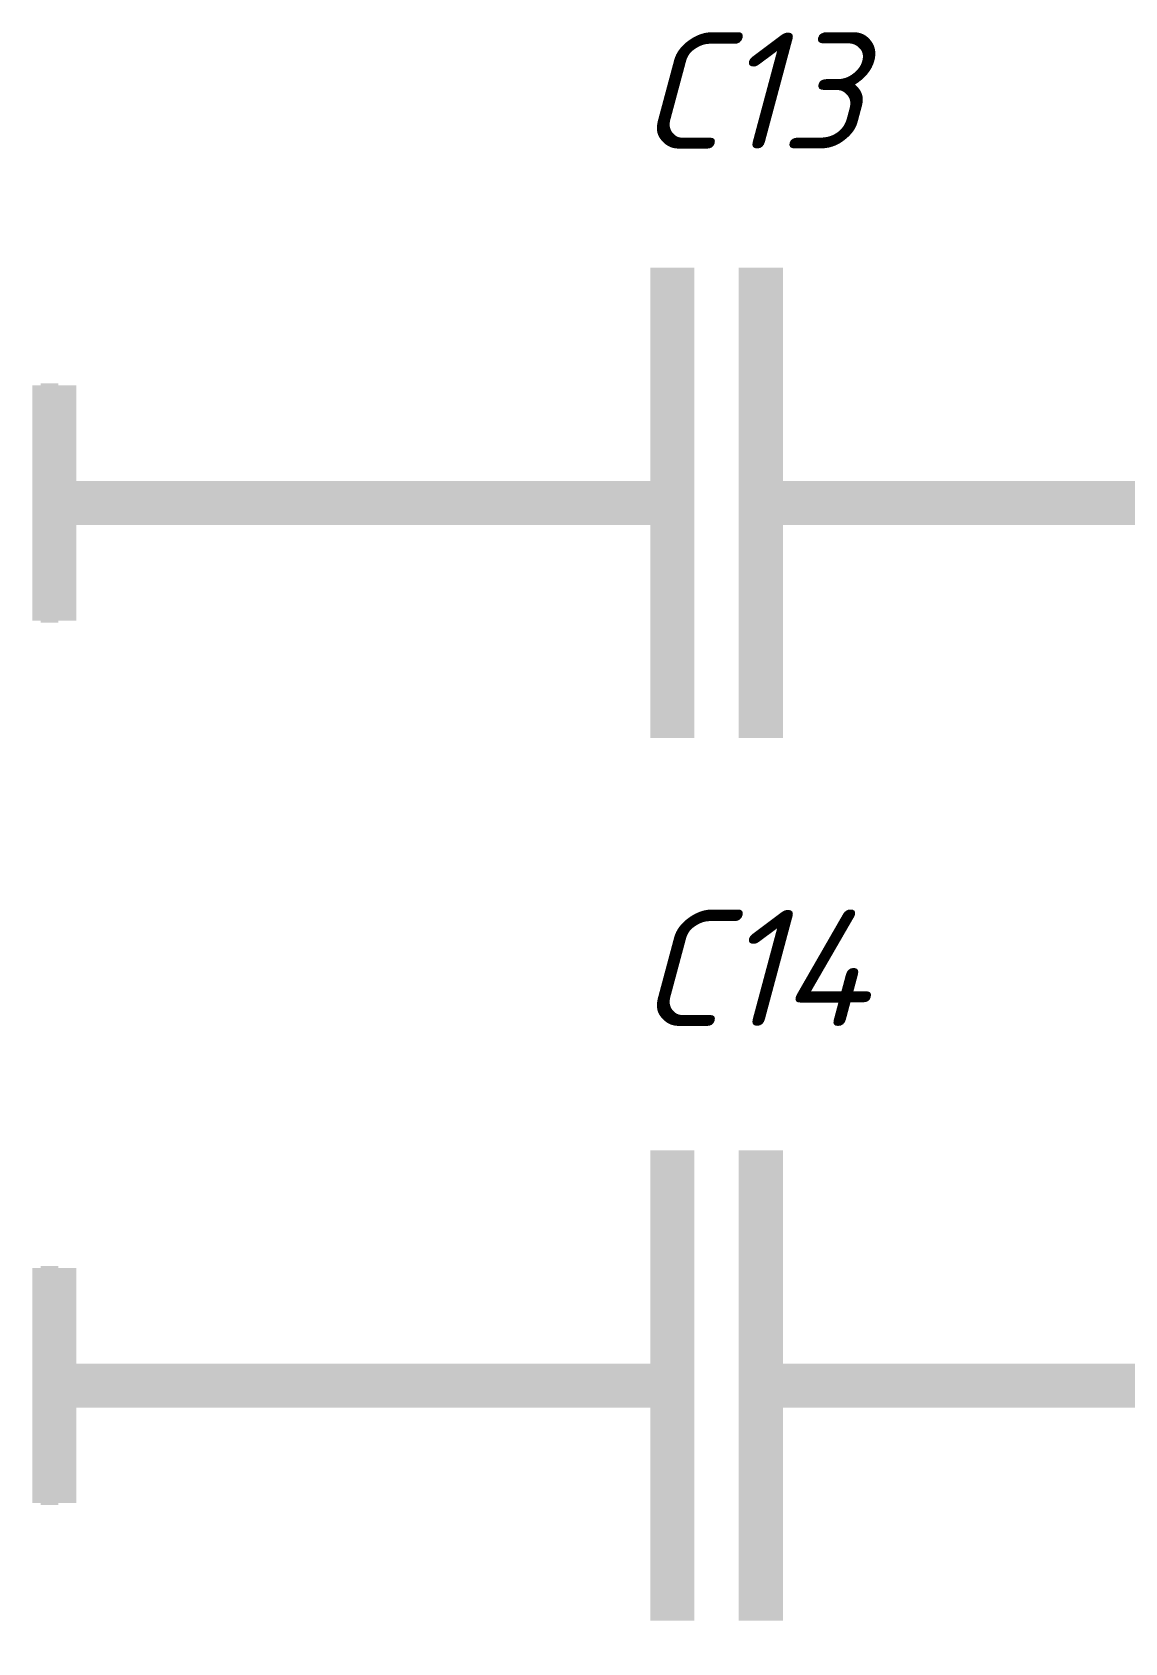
# Model space of a CAD drawing. Header units: inches. Extents: x 0 to 841, y 0 to 594.
# Drawn here: x 184.64 to 203.21, y 285.62 to 313 of the extents above; entities that cross this region are included whole.
import ezdxf

# ---------------------------------------------------------------- set-up
doc = ezdxf.new("R2010")
doc.units = ezdxf.units.IN
doc.layers.add('Sheet', color=255, linetype='Continuous')
doc.styles.get("Standard").update_dxf_attribs({"font": 'isocpeui.ttf'})

msp = doc.modelspace()

# ---------------------------------------------------------------- linework, layer by layer
at = {"layer": 'Sheet'}
for points in [[(195.518, 308.993, 0.749, 0.749, 0), (195.518, 300.998, 0.749, 0.749, 0)], [(197.022, 308.993, 0.749, 0.749, 0), (197.022, 300.998, 0.749, 0.749, 0)], [(185.019, 306.994, 0.749, 0.749, 0), (185.019, 302.997, 0.749, 0.749, 0)], [(184.94, 307.028, 0.3, 0.3, 0), (184.94, 302.963, 0.3, 0.3, 0)], [(190.016, 304.995, 0.749, 0.749, 0), (185.019, 304.995, 0.749, 0.749, 0)], [(190.016, 304.995, 0.749, 0.749, 0), (195.518, 304.995, 0.749, 0.749, 0)], [(197.022, 304.995, 0.749, 0.749, 0), (202.513, 304.995, 0.749, 0.749, 0)], [(202.513, 304.995, 0.749, 0.749, 0), (207.521, 304.995, 0.749, 0.749, 0), (207.521, 299.998, 0.749, 0.749, 0)], [(190.016, 304.995, 0.3, 0.3, 0), (184.94, 304.995, 0.3, 0.3, 0)], [(195.024, 304.995, 0.3, 0.3, 0), (190.016, 304.995, 0.3, 0.3, 0)], [(197.516, 304.995, 0.3, 0.3, 0), (202.513, 304.995, 0.3, 0.3, 0)], [(195.518, 285.995, 0.749, 0.749, 0), (195.518, 293.99, 0.749, 0.749, 0)], [(197.022, 285.995, 0.749, 0.749, 0), (197.022, 293.99, 0.749, 0.749, 0)], [(185.019, 291.992, 0.749, 0.749, 0), (185.019, 287.994, 0.749, 0.749, 0)], [(184.94, 292.025, 0.3, 0.3, 0), (184.94, 287.96, 0.3, 0.3, 0)], [(190.016, 289.993, 0.749, 0.749, 0), (185.019, 289.993, 0.749, 0.749, 0)], [(195.518, 289.993, 0.749, 0.749, 0), (190.016, 289.993, 0.749, 0.749, 0)], [(202.513, 289.993, 0.749, 0.749, 0), (197.022, 289.993, 0.749, 0.749, 0)], [(202.513, 289.993, 0.749, 0.749, 0), (207.521, 289.993, 0.749, 0.749, 0)], [(190.016, 289.993, 0.3, 0.3, 0), (184.94, 289.993, 0.3, 0.3, 0)], [(195.024, 289.993, 0.3, 0.3, 0), (190.016, 289.993, 0.3, 0.3, 0)], [(197.516, 289.993, 0.3, 0.3, 0), (202.513, 289.993, 0.3, 0.3, 0)]]:
    msp.add_lwpolyline(points, format="xyseb", dxfattribs=at)

# ---------------------------------------------------------------- texts
for s, p in [('C13', (194.934, 311.015)), ('C14', (194.934, 296.102))]:
    msp.add_text(s, height=1.9764, dxfattribs=at).set_placement(p)

doc.saveas('drawing.dxf')
